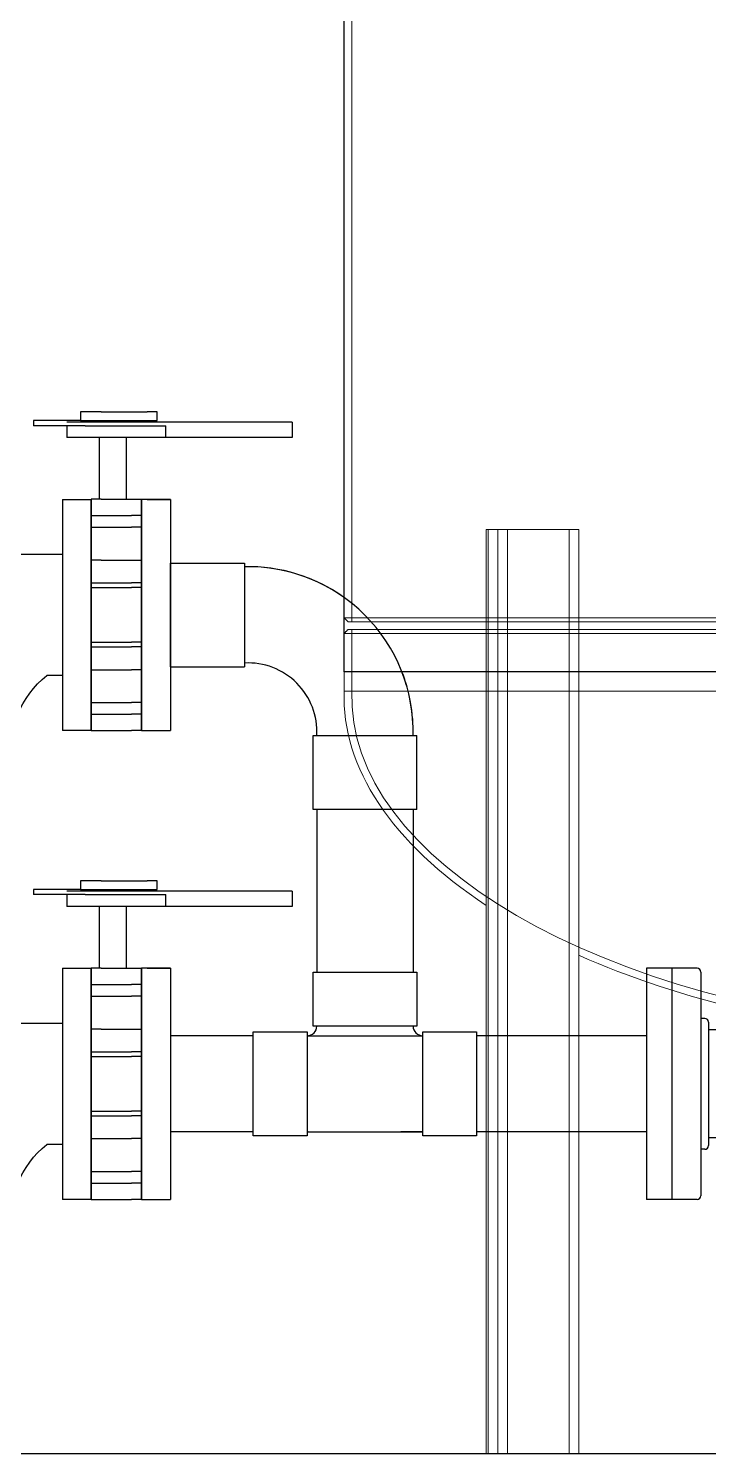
# Model space of a CAD drawing. Header units: inches. Extents: x 3128 to 3569, y 1222 to 1501.
# Drawn here: x 3460.43 to 3482.5, y 1280.08 to 1326.34 of the extents above; entities that cross this region are included whole.
import ezdxf

# ---------------------------------------------------------------- set-up
doc = ezdxf.new("R2010")
doc.units = ezdxf.units.IN
doc.header["$MEASUREMENT"] = 0
for name, color, linetype in [('WCTANK', 7, 'Continuous'), ('WDPUMP', 7, 'Continuous'), ('WNOTANK', 7, 'Continuous'), ('WOTANK', 7, 'Continuous'), ('WSPUMP', 7, 'Continuous')]:
    doc.layers.add(name, color=color, linetype=linetype)

msp = doc.modelspace()

# ---------------------------------------------------------------- linework, layer by layer
at = {"color": 0, "linetype": 'Continuous'}
msp.add_line((3411.6757, 1280.0817), (3523.6796, 1280.0817), dxfattribs=at)
msp.add_line((3411.6757, 1280.0817), (3523.6796, 1280.0817), dxfattribs=at)
at = {"layer": 'WCTANK', "color": 0, "linetype": 'Continuous', "lineweight": 15}
for p, q in [((3478.2859, 1310.0817), (3475.2859, 1310.0817)), ((3475.2859, 1298.0817), (3475.2859, 1310.0817)), ((3478.2859, 1310.0817), (3475.2859, 1310.0817)), ((3475.2859, 1298.0817), (3475.2859, 1310.0817)), ((3475.3484, 1280.0817), (3475.3484, 1310.0817)), ((3475.3484, 1310.0817), (3475.3484, 1280.0817)), ((3475.3484, 1280.0817), (3475.3484, 1310.0817)), ((3475.3484, 1310.0817), (3475.3484, 1280.0817)), ((3475.6609, 1280.0817), (3475.6609, 1310.0817)), ((3475.6609, 1280.0817), (3475.6609, 1310.0817)), ((3475.9734, 1280.0817), (3475.9734, 1310.0817)), ((3475.9734, 1310.0817), (3475.9734, 1280.0817)), ((3475.9734, 1280.0817), (3475.9734, 1310.0817)), ((3475.9734, 1310.0817), (3475.9734, 1280.0817)), ((3477.9734, 1280.0817), (3477.9734, 1310.0817)), ((3477.9734, 1310.0817), (3477.9734, 1280.0817)), ((3477.9734, 1280.0817), (3477.9734, 1310.0817)), ((3477.9734, 1310.0817), (3477.9734, 1280.0817)), ((3478.2859, 1298.0817), (3478.2859, 1310.0817)), ((3478.2859, 1298.0817), (3478.2859, 1310.0817)), ((3470.6738, 1307.2067), (3475.2859, 1307.2067)), ((3470.6738, 1307.2067), (3475.2859, 1307.2067)), ((3475.2859, 1307.0817), (3470.7988, 1307.0817)), ((3475.2859, 1307.0817), (3470.7988, 1307.0817)), ((3475.2859, 1307.2067), (3478.2859, 1307.2067)), ((3475.2859, 1307.2067), (3478.2859, 1307.2067)), ((3478.2859, 1307.0817), (3475.2859, 1307.0817)), ((3478.2859, 1307.0817), (3475.2859, 1307.0817)), ((3478.2859, 1307.2067), (3491.6738, 1307.2067)), ((3478.2859, 1307.2067), (3491.6738, 1307.2067)), ((3491.6738, 1307.0817), (3478.2859, 1307.0817)), ((3491.6738, 1307.0817), (3478.2859, 1307.0817)), ((3470.6738, 1306.7067), (3475.2859, 1306.7067)), ((3470.6738, 1306.7067), (3475.2859, 1306.7067)), ((3470.7988, 1306.8317), (3475.2859, 1306.8317)), ((3470.7988, 1306.8317), (3475.2859, 1306.8317)), ((3475.2859, 1306.8317), (3478.2859, 1306.8317)), ((3475.2859, 1306.8317), (3478.2859, 1306.8317)), ((3475.2859, 1306.7067), (3478.2859, 1306.7067)), ((3475.2859, 1306.7067), (3478.2859, 1306.7067)), ((3478.2859, 1306.8317), (3505.0618, 1306.8317)), ((3478.2859, 1306.8317), (3505.0618, 1306.8317)), ((3478.2859, 1306.7067), (3505.0618, 1306.7067)), ((3478.2859, 1306.7067), (3505.0618, 1306.7067)), ((3470.6738, 1304.8317), (3475.2859, 1304.8317)), ((3470.6738, 1304.8317), (3475.2859, 1304.8317)), ((3470.9238, 1304.8248), (3512.4238, 1304.8248)), ((3470.9238, 1304.8248), (3512.4238, 1304.8248)), ((3475.2859, 1304.8317), (3478.2859, 1304.8317)), ((3475.2859, 1304.8317), (3478.2859, 1304.8317)), ((3478.2859, 1304.8317), (3505.0618, 1304.8317)), ((3478.2859, 1304.8317), (3505.0618, 1304.8317)), ((3475.2859, 1280.0817), (3475.2859, 1296.5817)), ((3475.2859, 1280.0817), (3475.2859, 1296.5817)), ((3478.2859, 1280.0817), (3478.2859, 1296.5817)), ((3478.2859, 1280.0817), (3478.2859, 1296.5817)), ((3478.2859, 1280.0817), (3475.2859, 1280.0817)), ((3478.2859, 1280.0817), (3475.2859, 1280.0817))]:
    msp.add_line(p, q, dxfattribs=at)
at = {"layer": 'WCTANK', "color": 0, "linetype": 'Continuous'}
for p, q in [((3465.0323, 1308.9887), (3467.4362, 1308.9887)), ((3467.4362, 1308.9887), (3467.4362, 1305.6233)), ((3465.0323, 1305.6233), (3467.4362, 1305.6233)), ((3469.6669, 1303.3925), (3470.8155, 1303.3925)), ((3469.6669, 1300.9887), (3469.6669, 1303.3925)), ((3471.9278, 1300.9887), (3469.6669, 1300.9887)), ((3469.7871, 1300.9887), (3469.7871, 1295.7067)), ((3469.7871, 1300.9887), (3469.7871, 1295.7067)), ((3472.9121, 1299.8076), (3472.9121, 1295.7067)), ((3472.9121, 1299.8076), (3472.9121, 1295.7067)), ((3469.6621, 1295.7067), (3473.0371, 1295.7067)), ((3469.6621, 1295.7067), (3473.0371, 1295.7067)), ((3469.6621, 1293.9567), (3469.6621, 1295.7067)), ((3473.0371, 1295.7067), (3473.0371, 1293.9567)), ((3473.0371, 1295.7067), (3473.0371, 1293.9567)), ((3480.4903, 1295.3914), (3480.4903, 1288.4517)), ((3480.4903, 1295.3914), (3480.4903, 1288.3317)), ((3480.4903, 1295.3914), (3480.4903, 1288.4517)), ((3480.4903, 1295.3914), (3480.4903, 1288.3317)), ((3481.3103, 1295.1219), (3481.3103, 1288.3317)), ((3481.3103, 1295.1219), (3481.3103, 1288.3317)), ((3482.2503, 1294.8432), (3482.2503, 1288.4517)), ((3482.2503, 1294.8432), (3482.2503, 1288.4517)), ((3473.0371, 1293.9567), (3469.6621, 1293.9567)), ((3473.0371, 1293.9567), (3469.6621, 1293.9567)), ((3482.3803, 1294.2067), (3482.2503, 1294.2067)), ((3482.3803, 1294.2067), (3482.2503, 1294.2067)), ((3482.5003, 1294.0867), (3482.5003, 1290.0767)), ((3482.5003, 1294.0867), (3482.5003, 1290.0767)), ((3467.7246, 1293.6442), (3465.0323, 1293.6442)), ((3467.7246, 1293.6442), (3465.0323, 1293.6442)), ((3467.7246, 1290.3942), (3467.7246, 1293.7692)), ((3467.7246, 1293.7692), (3469.4746, 1293.7692)), ((3467.7246, 1290.3942), (3467.7246, 1293.7692)), ((3467.7246, 1293.7692), (3469.4746, 1293.7692)), ((3469.4746, 1293.7692), (3469.4746, 1290.3942)), ((3469.4746, 1293.7692), (3469.4746, 1290.3942)), ((3469.5088, 1293.6442), (3469.4746, 1293.6442)), ((3469.4746, 1293.6442), (3473.2246, 1293.6442)), ((3469.4746, 1293.6442), (3473.2246, 1293.6442)), ((3473.2246, 1293.7692), (3474.9746, 1293.7692)), ((3473.2246, 1290.3942), (3473.2246, 1293.7692)), ((3473.2246, 1293.7692), (3474.9746, 1293.7692)), ((3473.2246, 1290.3942), (3473.2246, 1293.7692)), ((3473.2246, 1293.7692), (3474.9746, 1293.7692)), ((3473.2246, 1290.3942), (3473.2246, 1293.7692)), ((3473.2246, 1293.7692), (3474.9746, 1293.7692)), ((3473.2246, 1290.3942), (3473.2246, 1293.7692)), ((3474.9746, 1293.7692), (3474.9746, 1290.3942)), ((3474.9746, 1293.7692), (3474.9746, 1290.3942)), ((3475.2859, 1293.6442), (3474.9746, 1293.6442)), ((3475.2859, 1293.6442), (3474.9746, 1293.6442)), ((3480.4903, 1293.6442), (3478.2859, 1293.6442)), ((3480.4903, 1293.6442), (3478.2859, 1293.6442)), ((3484.6853, 1293.8317), (3482.5003, 1293.8317)), ((3484.6853, 1293.8317), (3482.5003, 1293.8317)), ((3467.7246, 1290.5192), (3465.0323, 1290.5192)), ((3467.7246, 1290.5192), (3465.0323, 1290.5192)), ((3469.4746, 1290.3942), (3467.7246, 1290.3942)), ((3469.4746, 1290.3942), (3467.7246, 1290.3942)), ((3469.4746, 1290.5192), (3473.2246, 1290.5192)), ((3469.5088, 1290.5192), (3469.4746, 1290.5192)), ((3469.4746, 1290.5192), (3473.2246, 1290.5192)), ((3469.4746, 1290.5192), (3473.2246, 1290.5192)), ((3469.5088, 1290.5192), (3469.4746, 1290.5192)), ((3469.4746, 1290.5192), (3473.2246, 1290.5192)), ((3473.2246, 1290.5192), (3472.5088, 1290.5192)), ((3473.2246, 1290.5192), (3472.5088, 1290.5192)), ((3473.2246, 1290.5192), (3472.5088, 1290.5192)), ((3473.2246, 1290.5192), (3472.5088, 1290.5192)), ((3474.9746, 1290.3942), (3473.2246, 1290.3942)), ((3474.9746, 1290.3942), (3473.2246, 1290.3942)), ((3474.9746, 1290.3942), (3473.2246, 1290.3942)), ((3474.9746, 1290.3942), (3473.2246, 1290.3942)), ((3475.2859, 1290.5192), (3474.9746, 1290.5192)), ((3475.2859, 1290.5192), (3474.9746, 1290.5192)), ((3480.4903, 1290.5192), (3478.2859, 1290.5192)), ((3480.4903, 1290.5192), (3478.2859, 1290.5192)), ((3480.4903, 1290.2867), (3480.4903, 1288.4517)), ((3480.4903, 1290.2867), (3480.4903, 1288.4517)), ((3484.6853, 1290.3317), (3482.5003, 1290.3317)), ((3484.6853, 1290.3317), (3482.5003, 1290.3317)), ((3482.3803, 1289.9567), (3482.2503, 1289.9567)), ((3482.3803, 1289.9567), (3482.2503, 1289.9567)), ((3481.3103, 1288.3317), (3480.4903, 1288.3317)), ((3481.3103, 1288.3317), (3480.4903, 1288.3317)), ((3482.1303, 1288.3317), (3481.3103, 1288.3317)), ((3482.1303, 1288.3317), (3481.3103, 1288.3317))]:
    msp.add_line(p, q, dxfattribs=at)
for centre, radius, start, end in [((3467.5554, 1303.5117), 5.3581, 54.40797, 91.27474), ((3467.5554, 1303.5117), 5.3581, 54.40797, 91.27474), ((3467.5514, 1303.5078), 2.2387, 357.04941, 92.95059), ((3467.5514, 1303.5078), 2.2387, 357.04941, 92.95059), ((3469.4746, 1293.9567), 0.3125, 270, 0), ((3469.4746, 1293.9567), 0.3125, 270, 0), ((3473.2246, 1293.9567), 0.3125, 180, 270), ((3473.2246, 1293.9567), 0.3125, 180, 270), ((3482.3803, 1294.0867), 0.12, 0, 90), ((3482.3803, 1294.0867), 0.12, 0, 90), ((3482.3803, 1290.0767), 0.12, 270, 0), ((3482.3803, 1290.0767), 0.12, 270, 0), ((3482.1303, 1288.4517), 0.12, 270, 0), ((3482.1303, 1288.4517), 0.12, 270, 0)]:
    msp.add_arc(centre, radius, start, end, dxfattribs=at)
at = {"layer": 'WCTANK', "color": 0, "linetype": 'Continuous', "lineweight": 15}
for major_axis, ratio, start_param, end_param in [((21, -0.7401), 0.5054049, 3.1415927, 3.8351264), ((21, -0.7401), 0.5054049, 3.1415927, 3.8351264), ((20.75, -0.7333), 0.4994541, 3.1415927, 4.6456128), ((20.75, -0.7333), 0.4994541, 3.1415927, 4.6456128), ((21, -0.7401), 0.5054049, 4.0390539, 4.6467827), ((21, -0.7401), 0.5054049, 4.0390539, 4.6467827)]:
    msp.add_ellipse((3491.6738, 1304.0916), major_axis=major_axis, ratio=ratio, start_param=start_param, end_param=end_param, dxfattribs=at)
for points in [[(3470.9238, 1353.0817), (3470.9238, 1307.0817)], [(3470.9238, 1353.0817), (3470.9238, 1307.0817)], [(3470.6738, 1346.4254), (3470.6738, 1307.2067)], [(3470.6738, 1346.4254), (3470.6738, 1307.2067)], [(3470.6738, 1307.2067), (3470.7988, 1307.0817)], [(3470.6738, 1307.2067), (3470.7988, 1307.0817)], [(3470.7988, 1306.8317), (3470.6738, 1306.7067)], [(3470.7988, 1306.8317), (3470.6738, 1306.7067)], [(3470.6738, 1306.7067), (3470.6738, 1304.8317)], [(3470.6738, 1306.7067), (3470.6738, 1304.8317)], [(3470.9238, 1306.8317), (3470.9238, 1304.8248)], [(3470.9238, 1306.8317), (3470.9238, 1304.8248)]]:
    msp.add_open_spline(points, degree=1, dxfattribs=at)
at = {"layer": 'WDPUMP', "color": 0, "linetype": 'Continuous'}
for p, q in [((3462.7837, 1313.8952), (3464.2837, 1313.8952)), ((3460.5922, 1313.612), (3460.5922, 1313.4475)), ((3462.1126, 1313.612), (3460.5922, 1313.612)), ((3462.2703, 1313.4475), (3460.5922, 1313.4475)), ((3462.7837, 1313.5609), (3461.6718, 1313.5609)), ((3461.6718, 1313.4475), (3461.6718, 1313.0674)), ((3462.2703, 1313.4475), (3464.8865, 1313.4475)), ((3462.7837, 1313.612), (3464.2837, 1313.612)), ((3464.2837, 1313.5609), (3462.7837, 1313.5609)), ((3465.766, 1313.5609), (3464.2837, 1313.5609)), ((3468.9809, 1313.5609), (3464.2837, 1313.5609)), ((3464.8865, 1313.0674), (3464.8865, 1313.4475)), ((3468.9809, 1313.5609), (3468.9809, 1313.0674)), ((3462.66, 1313.0674), (3461.6718, 1313.0674)), ((3462.7837, 1313.0674), (3461.6718, 1313.0674)), ((3462.7183, 1313.0674), (3462.7183, 1311.0588)), ((3464.2837, 1313.0674), (3462.7837, 1313.0674)), ((3463.6002, 1313.0674), (3463.6002, 1311.0588)), ((3465.766, 1313.0674), (3464.2837, 1313.0674)), ((3468.9809, 1313.0674), (3464.2837, 1313.0674)), ((3461.526, 1311.056), (3461.526, 1303.556)), ((3461.526, 1311.056), (3462.4635, 1311.056)), ((3462.7837, 1311.0588), (3462.4635, 1311.0588)), ((3462.4635, 1310.5281), (3462.4635, 1311.0588)), ((3462.4635, 1311.056), (3462.4635, 1303.556)), ((3462.7837, 1311.0588), (3463.7746, 1311.0588)), ((3463.7746, 1311.0588), (3464.0948, 1311.0588)), ((3464.0948, 1310.5281), (3464.0948, 1311.0588)), ((3464.0948, 1311.056), (3464.0948, 1303.556)), ((3465.0323, 1311.056), (3464.0948, 1311.056)), ((3464.2837, 1311.056), (3465.0323, 1311.056)), ((3465.0323, 1311.056), (3465.0323, 1303.556)), ((3465.0323, 1311.056), (3465.0323, 1303.556)), ((3462.4635, 1310.5281), (3462.7837, 1310.5281)), ((3462.4635, 1310.1525), (3462.4635, 1310.5281)), ((3462.4635, 1310.1525), (3462.7837, 1310.1525)), ((3462.4635, 1309.0853), (3462.4635, 1310.1525)), ((3462.7837, 1310.5281), (3463.7746, 1310.5281)), ((3462.7837, 1310.1525), (3463.7746, 1310.1525)), ((3464.0948, 1310.5281), (3463.7746, 1310.5281)), ((3464.0948, 1310.1525), (3463.7746, 1310.1525)), ((3464.0948, 1310.1525), (3464.0948, 1310.5281)), ((3464.0948, 1309.0853), (3464.0948, 1310.1525)), ((3454.095, 1309.2755), (3461.526, 1309.2755)), ((3462.7837, 1309.0853), (3462.4635, 1309.0853)), ((3462.4635, 1308.3468), (3462.4635, 1309.0853)), ((3462.7837, 1309.0853), (3463.7746, 1309.0853)), ((3463.7746, 1309.0853), (3464.0948, 1309.0853)), ((3464.0948, 1308.3468), (3464.0948, 1309.0853)), ((3465.0323, 1305.6233), (3465.0323, 1308.9887)), ((3462.4635, 1308.3468), (3462.7837, 1308.3468)), ((3462.4635, 1308.1913), (3462.4635, 1308.3468)), ((3462.7837, 1308.3468), (3463.7746, 1308.3468)), ((3464.0948, 1308.3468), (3463.7746, 1308.3468)), ((3464.0948, 1308.1913), (3464.0948, 1308.3468)), ((3462.4635, 1308.1913), (3462.7837, 1308.1913)), ((3462.4635, 1306.4207), (3462.4635, 1308.1913)), ((3462.7837, 1308.1913), (3463.7746, 1308.1913)), ((3464.0948, 1308.1913), (3463.7746, 1308.1913)), ((3464.0948, 1306.4207), (3464.0948, 1308.1913)), ((3462.4635, 1306.4207), (3462.7837, 1306.4207)), ((3462.4635, 1306.2651), (3462.4635, 1306.4207)), ((3462.7837, 1306.4207), (3463.7746, 1306.4207)), ((3464.0948, 1306.4207), (3463.7746, 1306.4207)), ((3464.0948, 1306.2651), (3464.0948, 1306.4207)), ((3462.4635, 1305.5267), (3462.4635, 1306.2651)), ((3462.4635, 1306.2651), (3462.7837, 1306.2651)), ((3462.7837, 1306.2651), (3463.7746, 1306.2651)), ((3464.0948, 1306.2651), (3463.7746, 1306.2651)), ((3464.0948, 1305.5267), (3464.0948, 1306.2651)), ((3462.4635, 1305.5267), (3462.7837, 1305.5267)), ((3462.4635, 1304.4595), (3462.4635, 1305.5267)), ((3462.7837, 1305.5267), (3463.7746, 1305.5267)), ((3464.0948, 1305.5267), (3463.7746, 1305.5267)), ((3464.0948, 1304.4595), (3464.0948, 1305.5267)), ((3461.526, 1305.3364), (3461.026, 1305.3364)), ((3462.4635, 1304.4595), (3462.7837, 1304.4595)), ((3462.4635, 1304.0839), (3462.4635, 1304.4595)), ((3462.4635, 1304.0839), (3462.7837, 1304.0839)), ((3462.4635, 1303.5532), (3462.4635, 1304.0839)), ((3462.7837, 1304.4595), (3463.7746, 1304.4595)), ((3462.7837, 1304.0839), (3463.7746, 1304.0839)), ((3464.0948, 1304.4595), (3463.7746, 1304.4595)), ((3464.0948, 1304.0839), (3463.7746, 1304.0839)), ((3464.0948, 1304.0839), (3464.0948, 1304.4595)), ((3464.0948, 1303.5532), (3464.0948, 1304.0839)), ((3462.4635, 1303.556), (3461.526, 1303.556)), ((3462.4635, 1303.5532), (3462.7837, 1303.5532)), ((3462.7837, 1303.5532), (3463.7746, 1303.5532)), ((3464.0948, 1303.5532), (3463.7746, 1303.5532)), ((3464.0948, 1303.556), (3465.0323, 1303.556)), ((3464.2837, 1303.556), (3465.0323, 1303.556)), ((3462.7837, 1298.6709), (3464.2837, 1298.6709)), ((3460.5922, 1298.3877), (3460.5922, 1298.2232)), ((3462.1126, 1298.3877), (3460.5922, 1298.3877)), ((3462.2703, 1298.2232), (3460.5922, 1298.2232)), ((3462.7837, 1298.3366), (3461.6718, 1298.3366)), ((3461.6718, 1298.2232), (3461.6718, 1297.8431)), ((3462.2703, 1298.2232), (3464.8865, 1298.2232)), ((3462.7837, 1298.3877), (3464.2837, 1298.3877)), ((3464.2837, 1298.3366), (3462.7837, 1298.3366)), ((3468.9809, 1298.3366), (3464.2837, 1298.3366)), ((3464.8865, 1297.8431), (3464.8865, 1298.2232)), ((3468.9809, 1298.3366), (3468.9809, 1297.8431)), ((3462.66, 1297.8431), (3461.6718, 1297.8431)), ((3462.7837, 1297.8431), (3461.6718, 1297.8431)), ((3462.7183, 1297.8431), (3462.7183, 1295.8345)), ((3464.2837, 1297.8431), (3462.7837, 1297.8431)), ((3463.6002, 1297.8431), (3463.6002, 1295.8345)), ((3468.9809, 1297.8431), (3464.2837, 1297.8431)), ((3461.526, 1295.8317), (3461.526, 1288.3317)), ((3461.526, 1295.8317), (3462.4635, 1295.8317)), ((3462.7837, 1295.8345), (3462.4635, 1295.8345)), ((3462.4635, 1295.3038), (3462.4635, 1295.8345)), ((3462.4635, 1295.8317), (3462.4635, 1288.3317)), ((3462.7837, 1295.8345), (3463.7746, 1295.8345)), ((3463.7746, 1295.8345), (3464.0948, 1295.8345)), ((3464.0948, 1295.3038), (3464.0948, 1295.8345)), ((3464.0948, 1295.8317), (3464.0948, 1288.3317)), ((3465.0323, 1295.8317), (3464.0948, 1295.8317)), ((3464.2837, 1295.8317), (3465.0323, 1295.8317)), ((3465.0323, 1295.8317), (3465.0323, 1288.3317)), ((3462.4635, 1295.3038), (3462.7837, 1295.3038)), ((3462.4635, 1294.9282), (3462.4635, 1295.3038)), ((3462.7837, 1295.3038), (3463.7746, 1295.3038)), ((3464.0948, 1295.3038), (3463.7746, 1295.3038)), ((3464.0948, 1294.9282), (3464.0948, 1295.3038)), ((3462.4635, 1294.9282), (3462.7837, 1294.9282)), ((3462.4635, 1293.861), (3462.4635, 1294.9282)), ((3462.7837, 1294.9282), (3463.7746, 1294.9282)), ((3464.0948, 1294.9282), (3463.7746, 1294.9282)), ((3464.0948, 1293.861), (3464.0948, 1294.9282)), ((3450.651, 1294.0512), (3461.526, 1294.0512)), ((3462.7837, 1293.861), (3462.4635, 1293.861)), ((3462.4635, 1293.1225), (3462.4635, 1293.861)), ((3462.7837, 1293.861), (3463.7746, 1293.861)), ((3463.7746, 1293.861), (3464.0948, 1293.861)), ((3464.0948, 1293.1225), (3464.0948, 1293.861)), ((3462.4635, 1293.1225), (3462.7837, 1293.1225)), ((3462.4635, 1292.967), (3462.4635, 1293.1225)), ((3462.4635, 1292.967), (3462.7837, 1292.967)), ((3462.4635, 1291.1964), (3462.4635, 1292.967)), ((3462.7837, 1293.1225), (3463.7746, 1293.1225)), ((3462.7837, 1292.967), (3463.7746, 1292.967)), ((3464.0948, 1293.1225), (3463.7746, 1293.1225)), ((3464.0948, 1292.967), (3463.7746, 1292.967)), ((3464.0948, 1292.967), (3464.0948, 1293.1225)), ((3464.0948, 1291.1964), (3464.0948, 1292.967)), ((3462.4635, 1291.1964), (3462.7837, 1291.1964)), ((3462.4635, 1291.0408), (3462.4635, 1291.1964)), ((3462.7837, 1291.1964), (3463.7746, 1291.1964)), ((3464.0948, 1291.1964), (3463.7746, 1291.1964)), ((3464.0948, 1291.0408), (3464.0948, 1291.1964)), ((3462.4635, 1290.3024), (3462.4635, 1291.0408)), ((3462.4635, 1291.0408), (3462.7837, 1291.0408)), ((3462.7837, 1291.0408), (3463.7746, 1291.0408)), ((3464.0948, 1291.0408), (3463.7746, 1291.0408)), ((3464.0948, 1290.3024), (3464.0948, 1291.0408)), ((3462.4635, 1290.3024), (3462.7837, 1290.3024)), ((3462.4635, 1289.2352), (3462.4635, 1290.3024)), ((3462.7837, 1290.3024), (3463.7746, 1290.3024)), ((3464.0948, 1290.3024), (3463.7746, 1290.3024)), ((3464.0948, 1289.2352), (3464.0948, 1290.3024)), ((3461.526, 1290.1121), (3461.026, 1290.1121)), ((3462.4635, 1289.2352), (3462.7837, 1289.2352)), ((3462.4635, 1288.8596), (3462.4635, 1289.2352)), ((3462.4635, 1288.8596), (3462.7837, 1288.8596)), ((3462.4635, 1288.3289), (3462.4635, 1288.8596)), ((3462.7837, 1289.2352), (3463.7746, 1289.2352)), ((3462.7837, 1288.8596), (3463.7746, 1288.8596)), ((3464.0948, 1289.2352), (3463.7746, 1289.2352)), ((3464.0948, 1288.8596), (3463.7746, 1288.8596)), ((3464.0948, 1288.8596), (3464.0948, 1289.2352)), ((3464.0948, 1288.3289), (3464.0948, 1288.8596)), ((3462.4635, 1288.3317), (3461.526, 1288.3317)), ((3462.4635, 1288.3289), (3462.7837, 1288.3289)), ((3462.7837, 1288.3289), (3463.7746, 1288.3289)), ((3464.0948, 1288.3289), (3463.7746, 1288.3289)), ((3464.0948, 1288.3317), (3465.0323, 1288.3317)), ((3464.2837, 1288.3317), (3465.0323, 1288.3317))]:
    msp.add_line(p, q, dxfattribs=at)
for points in [[(3462.7837, 1313.8952), (3462.1126, 1313.8952), (3462.1126, 1313.612), (3462.7837, 1313.612)], [(3464.2837, 1313.612), (3464.5992, 1313.612), (3464.5992, 1313.8952), (3464.2837, 1313.8952)], [(3462.7837, 1298.6709), (3462.1126, 1298.6709), (3462.1126, 1298.3877), (3462.7837, 1298.3877)], [(3464.2837, 1298.3877), (3464.5992, 1298.3877), (3464.5992, 1298.6709), (3464.2837, 1298.6709)]]:
    msp.add_lwpolyline(points, dxfattribs=at)
for points in [[(3456.6997, 1300.7428), (3457.458, 1301.4652), (3459.6693, 1302.237), (3460.1444, 1304.7023), (3461.026, 1305.3364)], [(3456.6997, 1285.5185), (3457.458, 1286.2409), (3459.6693, 1287.0127), (3460.1444, 1289.478), (3461.026, 1290.1121)]]:
    msp.add_open_spline(points, degree=3, knots=[0, 0, 0, 0, 3.1418541, 6.3996662, 6.3996662, 6.3996662, 6.3996662], dxfattribs=at)
at = {"layer": 'WNOTANK', "color": 0, "linetype": 'Continuous'}
for p, q in [((3465.0323, 1308.9887), (3467.4362, 1308.9887)), ((3467.4362, 1308.9887), (3467.4362, 1305.6233)), ((3465.0323, 1305.6233), (3467.4362, 1305.6233)), ((3469.6669, 1303.3925), (3473.0323, 1303.3925)), ((3469.6669, 1300.9887), (3469.6669, 1303.3925)), ((3473.0323, 1300.9887), (3473.0323, 1303.3925)), ((3473.0323, 1300.9887), (3469.6669, 1300.9887)), ((3469.7871, 1300.9887), (3469.7871, 1295.7067)), ((3472.9121, 1300.9887), (3472.9121, 1295.7067)), ((3481.3103, 1295.8317), (3480.4903, 1295.8317)), ((3480.4903, 1295.8317), (3480.4903, 1288.3317)), ((3481.3103, 1295.8317), (3480.4903, 1295.8317)), ((3480.4903, 1295.8317), (3480.4903, 1288.3317)), ((3482.1303, 1295.8317), (3481.3103, 1295.8317)), ((3481.3103, 1295.8317), (3481.3103, 1288.3317)), ((3482.1303, 1295.8317), (3481.3103, 1295.8317)), ((3481.3103, 1295.8317), (3481.3103, 1288.3317)), ((3469.6621, 1295.7067), (3473.0371, 1295.7067)), ((3469.6621, 1293.9567), (3469.6621, 1295.7067)), ((3473.0371, 1295.7067), (3473.0371, 1293.9567)), ((3480.4903, 1295.7117), (3480.4903, 1288.4517)), ((3480.4903, 1295.7117), (3480.4903, 1288.4517)), ((3480.4903, 1295.6117), (3480.4903, 1288.4517)), ((3480.4903, 1295.6117), (3480.4903, 1288.4517)), ((3482.2503, 1295.7117), (3482.2503, 1288.4517)), ((3482.2503, 1295.7117), (3482.2503, 1288.4517)), ((3473.0371, 1293.9567), (3469.6621, 1293.9567)), ((3482.3803, 1294.2067), (3482.2503, 1294.2067)), ((3482.3803, 1294.2067), (3482.2503, 1294.2067)), ((3482.5003, 1294.0867), (3482.5003, 1290.0767)), ((3482.5003, 1294.0867), (3482.5003, 1290.0767)), ((3467.7246, 1293.6442), (3465.0323, 1293.6442)), ((3467.7246, 1293.6442), (3465.0323, 1293.6442)), ((3467.7246, 1290.3942), (3467.7246, 1293.7692)), ((3467.7246, 1293.7692), (3469.4746, 1293.7692)), ((3467.7246, 1290.3942), (3467.7246, 1293.7692)), ((3467.7246, 1293.7692), (3469.4746, 1293.7692)), ((3469.4746, 1293.7692), (3469.4746, 1290.3942)), ((3469.4746, 1293.7692), (3469.4746, 1290.3942)), ((3469.5088, 1293.6442), (3469.4746, 1293.6442)), ((3469.4746, 1293.6442), (3473.2246, 1293.6442)), ((3473.2246, 1293.7692), (3474.9746, 1293.7692)), ((3473.2246, 1290.3942), (3473.2246, 1293.7692)), ((3473.2246, 1293.7692), (3474.9746, 1293.7692)), ((3473.2246, 1290.3942), (3473.2246, 1293.7692)), ((3474.9746, 1293.7692), (3474.9746, 1290.3942)), ((3474.9746, 1293.7692), (3474.9746, 1290.3942)), ((3480.4903, 1293.6442), (3474.9746, 1293.6442)), ((3480.4903, 1293.6442), (3474.9746, 1293.6442)), ((3484.6853, 1293.8317), (3482.5003, 1293.8317)), ((3484.6853, 1293.8317), (3482.5003, 1293.8317)), ((3467.7246, 1290.5192), (3465.0323, 1290.5192)), ((3467.7246, 1290.5192), (3465.0323, 1290.5192)), ((3469.4746, 1290.3942), (3467.7246, 1290.3942)), ((3469.4746, 1290.3942), (3467.7246, 1290.3942)), ((3469.5088, 1290.5192), (3469.4746, 1290.5192)), ((3469.4746, 1290.5192), (3473.2246, 1290.5192)), ((3469.5088, 1290.5192), (3469.4746, 1290.5192)), ((3469.4746, 1290.5192), (3473.2246, 1290.5192)), ((3473.2246, 1290.5192), (3472.5088, 1290.5192)), ((3473.2246, 1290.5192), (3472.5088, 1290.5192)), ((3474.9746, 1290.3942), (3473.2246, 1290.3942)), ((3474.9746, 1290.3942), (3473.2246, 1290.3942)), ((3480.4903, 1290.5192), (3474.9746, 1290.5192)), ((3480.4903, 1290.5192), (3474.9746, 1290.5192)), ((3480.4903, 1290.2867), (3480.4903, 1288.4517)), ((3480.4903, 1290.2867), (3480.4903, 1288.4517)), ((3484.6853, 1290.3317), (3482.5003, 1290.3317)), ((3484.6853, 1290.3317), (3482.5003, 1290.3317)), ((3482.3803, 1289.9567), (3482.2503, 1289.9567)), ((3482.3803, 1289.9567), (3482.2503, 1289.9567)), ((3481.3103, 1288.3317), (3480.4903, 1288.3317)), ((3481.3103, 1288.3317), (3480.4903, 1288.3317)), ((3482.1303, 1288.3317), (3481.3103, 1288.3317)), ((3482.1303, 1288.3317), (3481.3103, 1288.3317))]:
    msp.add_line(p, q, dxfattribs=at)
for centre, radius, start, end in [((3467.5554, 1303.5117), 5.3581, 358.72526, 91.27474), ((3467.5514, 1303.5078), 2.2387, 357.04941, 92.95059), ((3482.1303, 1295.7117), 0.12, 0, 90), ((3482.1303, 1295.7117), 0.12, 0, 90), ((3469.4746, 1293.9567), 0.3125, 270, 0), ((3473.2246, 1293.9567), 0.3125, 180, 270), ((3482.3803, 1294.0867), 0.12, 0, 90), ((3482.3803, 1294.0867), 0.12, 0, 90), ((3482.3803, 1290.0767), 0.12, 270, 0), ((3482.3803, 1290.0767), 0.12, 270, 0), ((3482.1303, 1288.4517), 0.12, 270, 0), ((3482.1303, 1288.4517), 0.12, 270, 0)]:
    msp.add_arc(centre, radius, start, end, dxfattribs=at)
at = {"layer": 'WOTANK', "color": 0, "linetype": 'Continuous'}
for p, q in [((3470.6738, 1305.4567), (3470.6738, 1353.4567)), ((3470.6738, 1305.4567), (3470.6738, 1353.4567)), ((3465.0323, 1308.9887), (3467.4362, 1308.9887)), ((3467.4362, 1308.9887), (3467.4362, 1305.6233)), ((3465.0323, 1305.6233), (3467.4362, 1305.6233)), ((3512.6738, 1305.4567), (3470.6738, 1305.4567)), ((3512.6738, 1305.4567), (3470.6738, 1305.4567)), ((3469.6669, 1303.3925), (3473.0323, 1303.3925)), ((3469.6669, 1300.9887), (3469.6669, 1303.3925)), ((3473.0323, 1300.9887), (3473.0323, 1303.3925)), ((3473.0323, 1300.9887), (3469.6669, 1300.9887)), ((3469.7871, 1300.9887), (3469.7871, 1295.7067)), ((3472.9121, 1300.9887), (3472.9121, 1295.7067)), ((3481.3103, 1295.8317), (3480.4903, 1295.8317)), ((3480.4903, 1295.8317), (3480.4903, 1288.3317)), ((3481.3103, 1295.8317), (3480.4903, 1295.8317)), ((3480.4903, 1295.8317), (3480.4903, 1288.3317)), ((3482.1303, 1295.8317), (3481.3103, 1295.8317)), ((3481.3103, 1295.8317), (3481.3103, 1288.3317)), ((3482.1303, 1295.8317), (3481.3103, 1295.8317)), ((3481.3103, 1295.8317), (3481.3103, 1288.3317)), ((3469.6621, 1295.7067), (3473.0371, 1295.7067)), ((3469.6621, 1293.9567), (3469.6621, 1295.7067)), ((3473.0371, 1295.7067), (3473.0371, 1293.9567)), ((3480.4903, 1295.7117), (3480.4903, 1288.4517)), ((3480.4903, 1295.7117), (3480.4903, 1288.4517)), ((3480.4903, 1295.6117), (3480.4903, 1288.4517)), ((3480.4903, 1295.6117), (3480.4903, 1288.4517)), ((3482.2503, 1295.7117), (3482.2503, 1288.4517)), ((3482.2503, 1295.7117), (3482.2503, 1288.4517)), ((3473.0371, 1293.9567), (3469.6621, 1293.9567)), ((3482.3803, 1294.2067), (3482.2503, 1294.2067)), ((3482.3803, 1294.2067), (3482.2503, 1294.2067)), ((3482.5003, 1294.0867), (3482.5003, 1290.0767)), ((3482.5003, 1294.0867), (3482.5003, 1290.0767)), ((3467.7246, 1293.6442), (3465.0323, 1293.6442)), ((3467.7246, 1293.6442), (3465.0323, 1293.6442)), ((3467.7246, 1290.3942), (3467.7246, 1293.7692)), ((3467.7246, 1293.7692), (3469.4746, 1293.7692)), ((3467.7246, 1290.3942), (3467.7246, 1293.7692)), ((3467.7246, 1293.7692), (3469.4746, 1293.7692)), ((3469.4746, 1293.7692), (3469.4746, 1290.3942)), ((3469.4746, 1293.7692), (3469.4746, 1290.3942)), ((3469.5088, 1293.6442), (3469.4746, 1293.6442)), ((3469.4746, 1293.6442), (3473.2246, 1293.6442)), ((3473.2246, 1293.7692), (3474.9746, 1293.7692)), ((3473.2246, 1290.3942), (3473.2246, 1293.7692)), ((3473.2246, 1293.7692), (3474.9746, 1293.7692)), ((3473.2246, 1290.3942), (3473.2246, 1293.7692)), ((3474.9746, 1293.7692), (3474.9746, 1290.3942)), ((3474.9746, 1293.7692), (3474.9746, 1290.3942)), ((3475.2859, 1293.6442), (3474.9746, 1293.6442)), ((3475.2859, 1293.6442), (3474.9746, 1293.6442)), ((3480.4903, 1293.6442), (3478.2859, 1293.6442)), ((3480.4903, 1293.6442), (3478.2859, 1293.6442)), ((3484.6853, 1293.8317), (3482.5003, 1293.8317)), ((3484.6853, 1293.8317), (3482.5003, 1293.8317)), ((3467.7246, 1290.5192), (3465.0323, 1290.5192)), ((3467.7246, 1290.5192), (3465.0323, 1290.5192)), ((3469.4746, 1290.3942), (3467.7246, 1290.3942)), ((3469.4746, 1290.3942), (3467.7246, 1290.3942)), ((3469.5088, 1290.5192), (3469.4746, 1290.5192)), ((3469.4746, 1290.5192), (3473.2246, 1290.5192)), ((3469.5088, 1290.5192), (3469.4746, 1290.5192)), ((3469.4746, 1290.5192), (3473.2246, 1290.5192)), ((3473.2246, 1290.5192), (3472.5088, 1290.5192)), ((3473.2246, 1290.5192), (3472.5088, 1290.5192)), ((3474.9746, 1290.3942), (3473.2246, 1290.3942)), ((3474.9746, 1290.3942), (3473.2246, 1290.3942)), ((3475.2859, 1290.5192), (3474.9746, 1290.5192)), ((3475.2859, 1290.5192), (3474.9746, 1290.5192)), ((3480.4903, 1290.5192), (3478.2859, 1290.5192)), ((3480.4903, 1290.5192), (3478.2859, 1290.5192)), ((3484.6853, 1290.3317), (3482.5003, 1290.3317)), ((3484.6853, 1290.3317), (3482.5003, 1290.3317)), ((3482.3803, 1289.9567), (3482.2503, 1289.9567)), ((3482.3803, 1289.9567), (3482.2503, 1289.9567)), ((3481.3103, 1288.3317), (3480.4903, 1288.3317)), ((3481.3103, 1288.3317), (3480.4903, 1288.3317)), ((3482.1303, 1288.3317), (3481.3103, 1288.3317)), ((3482.1303, 1288.3317), (3481.3103, 1288.3317)), ((3470.6738, 1280.0817), (3473.6738, 1280.0817)), ((3470.6738, 1280.0817), (3473.6738, 1280.0817))]:
    msp.add_line(p, q, dxfattribs=at)
at = {"layer": 'WOTANK', "color": 0, "linetype": 'Continuous', "lineweight": 15}
for p, q in [((3475.2859, 1280.0817), (3475.2859, 1305.4567)), ((3475.2859, 1280.0817), (3475.2859, 1305.4567)), ((3478.2859, 1280.0817), (3478.2859, 1305.4567)), ((3478.2859, 1280.0817), (3478.2859, 1305.4567))]:
    msp.add_line(p, q, dxfattribs=at)
at = {"layer": 'WOTANK', "color": 0, "linetype": 'Continuous'}
for centre, radius, start, end in [((3467.5554, 1303.5117), 5.3581, 54.40797, 91.27474), ((3467.5514, 1303.5078), 2.2387, 357.04941, 92.95059), ((3467.5554, 1303.5117), 5.3581, 358.72526, 21.28418), ((3482.1303, 1295.7117), 0.12, 0, 90), ((3482.1303, 1295.7117), 0.12, 0, 90), ((3469.4746, 1293.9567), 0.3125, 270, 0), ((3473.2246, 1293.9567), 0.3125, 180, 270), ((3482.3803, 1294.0867), 0.12, 0, 90), ((3482.3803, 1294.0867), 0.12, 0, 90), ((3482.3803, 1290.0767), 0.12, 270, 0), ((3482.3803, 1290.0767), 0.12, 270, 0), ((3482.1303, 1288.4517), 0.12, 270, 0), ((3482.1303, 1288.4517), 0.12, 270, 0)]:
    msp.add_arc(centre, radius, start, end, dxfattribs=at)
at = {"layer": 'WSPUMP', "color": 0, "linetype": 'Continuous'}
for p, q in [((3462.7837, 1298.6709), (3464.2837, 1298.6709)), ((3460.5922, 1298.3877), (3460.5922, 1298.2232)), ((3462.1126, 1298.3877), (3460.5922, 1298.3877)), ((3462.2703, 1298.2232), (3460.5922, 1298.2232)), ((3462.7837, 1298.3366), (3461.6718, 1298.3366)), ((3461.6718, 1298.2232), (3461.6718, 1297.8431)), ((3462.2703, 1298.2232), (3464.8865, 1298.2232)), ((3462.7837, 1298.3877), (3464.2837, 1298.3877)), ((3464.2837, 1298.3366), (3462.7837, 1298.3366)), ((3468.9809, 1298.3366), (3464.2837, 1298.3366)), ((3464.8865, 1297.8431), (3464.8865, 1298.2232)), ((3468.9809, 1298.3366), (3468.9809, 1297.8431)), ((3462.66, 1297.8431), (3461.6718, 1297.8431)), ((3462.7837, 1297.8431), (3461.6718, 1297.8431)), ((3462.7183, 1297.8431), (3462.7183, 1295.8345)), ((3464.2837, 1297.8431), (3462.7837, 1297.8431)), ((3463.6002, 1297.8431), (3463.6002, 1295.8345)), ((3468.9809, 1297.8431), (3464.2837, 1297.8431)), ((3461.526, 1295.8317), (3461.526, 1288.3317)), ((3461.526, 1295.8317), (3462.4635, 1295.8317)), ((3462.7837, 1295.8345), (3462.4635, 1295.8345)), ((3462.4635, 1295.3038), (3462.4635, 1295.8345)), ((3462.4635, 1295.8317), (3462.4635, 1288.3317)), ((3462.7837, 1295.8345), (3463.7746, 1295.8345)), ((3463.7746, 1295.8345), (3464.0948, 1295.8345)), ((3464.0948, 1295.3038), (3464.0948, 1295.8345)), ((3464.0948, 1295.8317), (3464.0948, 1288.3317)), ((3465.0323, 1295.8317), (3464.0948, 1295.8317)), ((3464.2837, 1295.8317), (3465.0323, 1295.8317)), ((3465.0323, 1295.8317), (3465.0323, 1288.3317)), ((3462.4635, 1295.3038), (3462.7837, 1295.3038)), ((3462.4635, 1294.9282), (3462.4635, 1295.3038)), ((3462.7837, 1295.3038), (3463.7746, 1295.3038)), ((3464.0948, 1295.3038), (3463.7746, 1295.3038)), ((3464.0948, 1294.9282), (3464.0948, 1295.3038)), ((3462.4635, 1294.9282), (3462.7837, 1294.9282)), ((3462.4635, 1293.861), (3462.4635, 1294.9282)), ((3462.7837, 1294.9282), (3463.7746, 1294.9282)), ((3464.0948, 1294.9282), (3463.7746, 1294.9282)), ((3464.0948, 1293.861), (3464.0948, 1294.9282)), ((3450.651, 1294.0512), (3461.526, 1294.0512)), ((3462.7837, 1293.861), (3462.4635, 1293.861)), ((3462.4635, 1293.1225), (3462.4635, 1293.861)), ((3462.7837, 1293.861), (3463.7746, 1293.861)), ((3463.7746, 1293.861), (3464.0948, 1293.861)), ((3464.0948, 1293.1225), (3464.0948, 1293.861)), ((3462.4635, 1293.1225), (3462.7837, 1293.1225)), ((3462.4635, 1292.967), (3462.4635, 1293.1225)), ((3462.4635, 1292.967), (3462.7837, 1292.967)), ((3462.4635, 1291.1964), (3462.4635, 1292.967)), ((3462.7837, 1293.1225), (3463.7746, 1293.1225)), ((3462.7837, 1292.967), (3463.7746, 1292.967)), ((3464.0948, 1293.1225), (3463.7746, 1293.1225)), ((3464.0948, 1292.967), (3463.7746, 1292.967)), ((3464.0948, 1292.967), (3464.0948, 1293.1225)), ((3464.0948, 1291.1964), (3464.0948, 1292.967)), ((3462.4635, 1291.1964), (3462.7837, 1291.1964)), ((3462.4635, 1291.0408), (3462.4635, 1291.1964)), ((3462.7837, 1291.1964), (3463.7746, 1291.1964)), ((3464.0948, 1291.1964), (3463.7746, 1291.1964)), ((3464.0948, 1291.0408), (3464.0948, 1291.1964)), ((3462.4635, 1290.3024), (3462.4635, 1291.0408)), ((3462.4635, 1291.0408), (3462.7837, 1291.0408)), ((3462.7837, 1291.0408), (3463.7746, 1291.0408)), ((3464.0948, 1291.0408), (3463.7746, 1291.0408)), ((3464.0948, 1290.3024), (3464.0948, 1291.0408)), ((3462.4635, 1290.3024), (3462.7837, 1290.3024)), ((3462.4635, 1289.2352), (3462.4635, 1290.3024)), ((3462.7837, 1290.3024), (3463.7746, 1290.3024)), ((3464.0948, 1290.3024), (3463.7746, 1290.3024)), ((3464.0948, 1289.2352), (3464.0948, 1290.3024)), ((3461.526, 1290.1121), (3461.026, 1290.1121)), ((3462.4635, 1289.2352), (3462.7837, 1289.2352)), ((3462.4635, 1288.8596), (3462.4635, 1289.2352)), ((3462.4635, 1288.8596), (3462.7837, 1288.8596)), ((3462.4635, 1288.3289), (3462.4635, 1288.8596)), ((3462.7837, 1289.2352), (3463.7746, 1289.2352)), ((3462.7837, 1288.8596), (3463.7746, 1288.8596)), ((3464.0948, 1289.2352), (3463.7746, 1289.2352)), ((3464.0948, 1288.8596), (3463.7746, 1288.8596)), ((3464.0948, 1288.8596), (3464.0948, 1289.2352)), ((3464.0948, 1288.3289), (3464.0948, 1288.8596)), ((3462.4635, 1288.3317), (3461.526, 1288.3317)), ((3462.4635, 1288.3289), (3462.7837, 1288.3289)), ((3462.7837, 1288.3289), (3463.7746, 1288.3289)), ((3464.0948, 1288.3289), (3463.7746, 1288.3289)), ((3464.0948, 1288.3317), (3465.0323, 1288.3317)), ((3464.2837, 1288.3317), (3465.0323, 1288.3317))]:
    msp.add_line(p, q, dxfattribs=at)
for points in [[(3462.7837, 1298.6709), (3462.1126, 1298.6709), (3462.1126, 1298.3877), (3462.7837, 1298.3877)], [(3464.2837, 1298.3877), (3464.5992, 1298.3877), (3464.5992, 1298.6709), (3464.2837, 1298.6709)]]:
    msp.add_lwpolyline(points, dxfattribs=at)
msp.add_open_spline([(3456.6997, 1285.5185), (3457.458, 1286.2409), (3459.6693, 1287.0127), (3460.1444, 1289.478), (3461.026, 1290.1121)], degree=3, knots=[0, 0, 0, 0, 3.1418541, 6.3996662, 6.3996662, 6.3996662, 6.3996662], dxfattribs=at)

doc.saveas('drawing.dxf')
